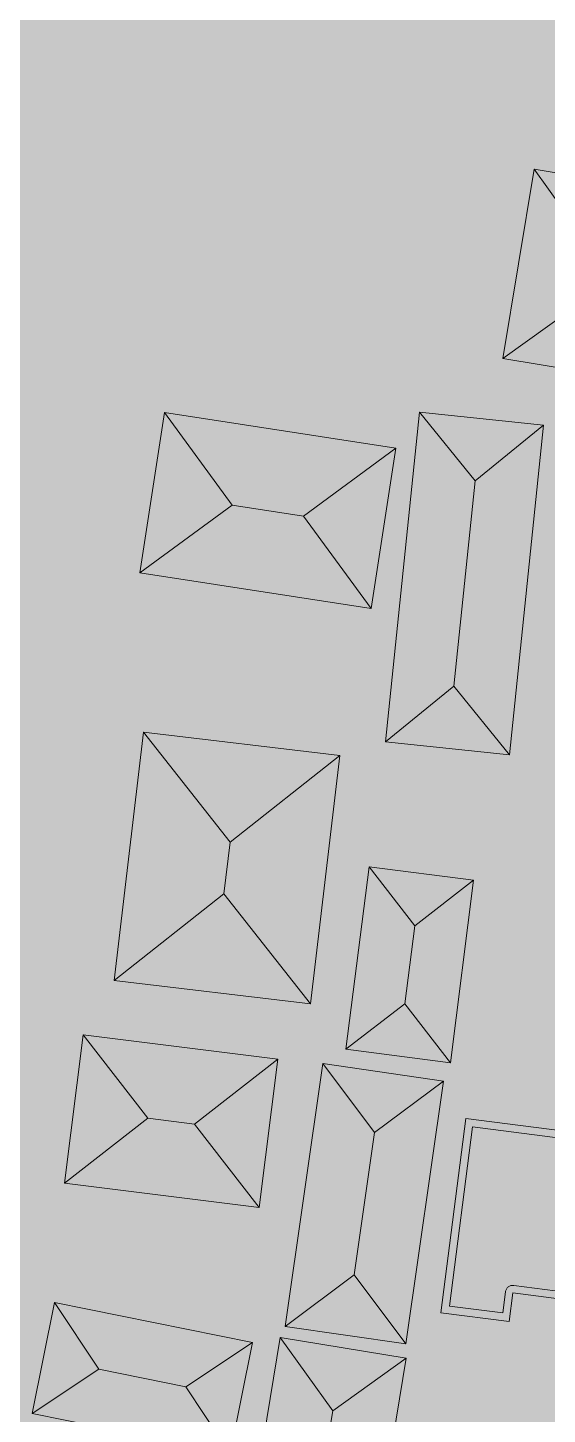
# Model space of a CAD drawing. Header units: metres. Extents: x 305859 to 307221, y 9155922 to 9156786.
# Drawn here: x 306268 to 306298.9, y 9156242.5 to 9156324.8 of the extents above; entities that cross this region are included whole.
import ezdxf

# ---------------------------------------------------------------- set-up
doc = ezdxf.new("R2010")
doc.units = ezdxf.units.M
doc.layers.add('B-BANGUNAN_PERMUKIMAN', color=7, linetype='Continuous', lineweight=13, true_color=0xf0cd8c)
doc.layers.add('B-BAYANGAN', color=7, linetype='Continuous', lineweight=0, true_color=0x76786c)
doc.layers.add('G-PERKERASAN', color=7, linetype='Continuous')

msp = doc.modelspace()

# ---------------------------------------------------------------- hatches: boundary and pattern name
at = {"layer": 'B-BANGUNAN_PERMUKIMAN', "true_color": 0xef9567}
h = msp.add_hatch(color=21, dxfattribs=at)
h.dxf.hatch_style = 1
h.paths.add_polyline_path([(306298.089, 9156316.416), (306298.089, 9156316.416), (306301.039, 9156312.303), (306300.35, 9156308.121), (306296.237, 9156305.171), (306298.089, 9156316.416)])
at = {"layer": 'B-BANGUNAN_PERMUKIMAN', "true_color": 0xe79064}
h = msp.add_hatch(color=33, dxfattribs=at)
h.dxf.hatch_style = 1
h.paths.add_polyline_path([(306301.039, 9156312.303), (306298.089, 9156316.416), (306305.151, 9156315.253), (306305.151, 9156315.252), (306301.039, 9156312.303)])
at = {"layer": 'B-BANGUNAN_PERMUKIMAN', "true_color": 0xc07753}
h = msp.add_hatch(color=23, dxfattribs=at)
h.dxf.hatch_style = 1
h.paths.add_polyline_path([(306296.237, 9156305.171), (306300.35, 9156308.121), (306303.3, 9156304.009), (306303.299, 9156304.008), (306296.237, 9156305.171)])
at = {"layer": 'B-BANGUNAN_PERMUKIMAN', "true_color": 0xef9567}
h = msp.add_hatch(color=21, dxfattribs=at)
h.dxf.hatch_style = 1
h.paths.add_polyline_path([(306280.152, 9156296.468), (306274.658, 9156292.439), (306276.124, 9156301.962), (306276.124, 9156301.962), (306280.152, 9156296.468)])
at = {"layer": 'B-BANGUNAN_PERMUKIMAN', "true_color": 0xe89064}
h = msp.add_hatch(color=33, dxfattribs=at)
h.dxf.hatch_style = 1
h.paths.add_polyline_path([(306284.388, 9156295.817), (306280.152, 9156296.468), (306276.124, 9156301.962), (306289.881, 9156299.846), (306284.388, 9156295.817)])
at = {"layer": 'B-BANGUNAN_PERMUKIMAN', "true_color": 0xee9467}
h = msp.add_hatch(color=21, dxfattribs=at)
h.dxf.hatch_style = 1
h.paths.add_polyline_path([(306294.582, 9156297.912), (306293.328, 9156285.707), (306289.263, 9156282.399), (306291.274, 9156301.978), (306294.582, 9156297.912)])
at = {"layer": 'B-BANGUNAN_PERMUKIMAN', "true_color": 0xe99165}
h = msp.add_hatch(color=33, dxfattribs=at)
h.dxf.hatch_style = 1
h.paths.add_polyline_path([(306294.582, 9156297.912), (306291.274, 9156301.978), (306298.647, 9156301.221), (306294.582, 9156297.912)])
at = {"layer": 'B-BANGUNAN_PERMUKIMAN', "true_color": 0xb97350}
h = msp.add_hatch(color=23, dxfattribs=at)
h.dxf.hatch_style = 1
h.paths.add_polyline_path([(306296.637, 9156281.642), (306293.328, 9156285.707), (306294.582, 9156297.912), (306298.647, 9156301.221), (306296.637, 9156281.642)])
at = {"layer": 'B-BANGUNAN_PERMUKIMAN', "true_color": 0xb87250}
h = msp.add_hatch(color=35, dxfattribs=at)
h.dxf.hatch_style = 1
h.paths.add_polyline_path([(306284.388, 9156295.817), (306289.881, 9156299.846), (306288.416, 9156290.323), (306284.388, 9156295.817)])
at = {"layer": 'B-BANGUNAN_PERMUKIMAN', "true_color": 0xbf7753}
h = msp.add_hatch(color=23, dxfattribs=at)
h.dxf.hatch_style = 1
h.paths.add_polyline_path([(306274.658, 9156292.439), (306280.152, 9156296.468), (306284.388, 9156295.817), (306288.416, 9156290.323), (306288.416, 9156290.323), (306274.658, 9156292.439)])
at = {"layer": 'B-BANGUNAN_PERMUKIMAN', "true_color": 0xbe7652}
h = msp.add_hatch(color=23, dxfattribs=at)
h.dxf.hatch_style = 1
h.paths.add_polyline_path([(306293.328, 9156285.707), (306296.637, 9156281.642), (306289.263, 9156282.399), (306289.263, 9156282.399), (306293.328, 9156285.707)])
at = {"layer": 'B-BANGUNAN_PERMUKIMAN', "true_color": 0xee9467}
h = msp.add_hatch(color=21, dxfattribs=at)
h.dxf.hatch_style = 1
h.paths.add_polyline_path([(306280.02, 9156276.449), (306279.654, 9156273.371), (306273.123, 9156268.227), (306273.123, 9156268.227), (306274.876, 9156282.98), (306280.02, 9156276.449)])
at = {"layer": 'B-BANGUNAN_PERMUKIMAN', "true_color": 0xe89165}
h = msp.add_hatch(color=33, dxfattribs=at)
h.dxf.hatch_style = 1
h.paths.add_polyline_path([(306280.02, 9156276.449), (306274.876, 9156282.98), (306274.876, 9156282.98), (306286.551, 9156281.593), (306280.02, 9156276.449)])
at = {"layer": 'B-BANGUNAN_PERMUKIMAN', "true_color": 0xb97350}
h = msp.add_hatch(color=23, dxfattribs=at)
h.dxf.hatch_style = 1
h.paths.add_polyline_path([(306284.798, 9156266.84), (306279.654, 9156273.371), (306280.02, 9156276.449), (306286.551, 9156281.593), (306284.798, 9156266.84)])
at = {"layer": 'B-BANGUNAN_PERMUKIMAN', "true_color": 0xee9467}
h = msp.add_hatch(color=21, dxfattribs=at)
h.dxf.hatch_style = 1
h.paths.add_polyline_path([(306288.282, 9156274.982), (306290.994, 9156271.476), (306290.404, 9156266.856), (306286.898, 9156264.145), (306288.282, 9156274.982)])
at = {"layer": 'B-BANGUNAN_PERMUKIMAN', "true_color": 0xe89065}
h = msp.add_hatch(color=33, dxfattribs=at)
h.dxf.hatch_style = 1
h.paths.add_polyline_path([(306294.499, 9156274.188), (306290.994, 9156271.476), (306288.282, 9156274.982), (306294.499, 9156274.188)])
at = {"layer": 'B-BANGUNAN_PERMUKIMAN', "true_color": 0xb97350}
h = msp.add_hatch(color=23, dxfattribs=at)
h.dxf.hatch_style = 1
h.paths.add_polyline_path([(306290.404, 9156266.856), (306290.994, 9156271.476), (306294.499, 9156274.188), (306293.116, 9156263.351), (306293.116, 9156263.351), (306290.404, 9156266.856)])
at = {"layer": 'B-BANGUNAN_PERMUKIMAN', "true_color": 0xbf7652}
h = msp.add_hatch(color=23, dxfattribs=at)
h.dxf.hatch_style = 1
h.paths.add_polyline_path([(306279.654, 9156273.371), (306284.798, 9156266.84), (306273.123, 9156268.227), (306279.654, 9156273.371)])
at = {"layer": 'B-BANGUNAN_PERMUKIMAN', "true_color": 0xbf7752}
h = msp.add_hatch(color=23, dxfattribs=at)
h.dxf.hatch_style = 1
h.paths.add_polyline_path([(306290.404, 9156266.856), (306293.116, 9156263.351), (306286.898, 9156264.145), (306290.404, 9156266.856)])
at = {"layer": 'B-BANGUNAN_PERMUKIMAN', "true_color": 0xee9467}
h = msp.add_hatch(color=21, dxfattribs=at)
h.dxf.hatch_style = 1
h.paths.add_polyline_path([(306275.138, 9156260.055), (306270.177, 9156256.196), (306271.28, 9156265.015), (306275.138, 9156260.055)])
at = {"layer": 'B-BANGUNAN_PERMUKIMAN', "true_color": 0xe89065}
h = msp.add_hatch(color=33, dxfattribs=at)
h.dxf.hatch_style = 1
h.paths.add_polyline_path([(306277.899, 9156259.709), (306275.138, 9156260.055), (306271.28, 9156265.015), (306282.859, 9156263.567), (306277.899, 9156259.709)])
at = {"layer": 'B-BANGUNAN_PERMUKIMAN', "true_color": 0xb97350}
h = msp.add_hatch(color=23, dxfattribs=at)
h.dxf.hatch_style = 1
h.paths.add_polyline_path([(306281.757, 9156254.749), (306281.757, 9156254.749), (306277.899, 9156259.709), (306282.859, 9156263.567), (306282.859, 9156263.567), (306281.757, 9156254.749)])
at = {"layer": 'B-BANGUNAN_PERMUKIMAN', "true_color": 0xef9467}
h = msp.add_hatch(color=21, dxfattribs=at)
h.dxf.hatch_style = 1
h.paths.add_polyline_path([(306288.609, 9156259.196), (306287.393, 9156250.752), (306283.293, 9156247.685), (306285.542, 9156263.295), (306285.543, 9156263.295), (306288.609, 9156259.196)])
at = {"layer": 'B-BANGUNAN_PERMUKIMAN', "true_color": 0xe89064}
h = msp.add_hatch(color=33, dxfattribs=at)
h.dxf.hatch_style = 1
h.paths.add_polyline_path([(306288.609, 9156259.196), (306285.543, 9156263.295), (306292.709, 9156262.263), (306288.609, 9156259.196)])
at = {"layer": 'B-BANGUNAN_PERMUKIMAN', "true_color": 0xb87350}
h = msp.add_hatch(color=35, dxfattribs=at)
h.dxf.hatch_style = 1
h.paths.add_polyline_path([(306290.46, 9156246.653), (306287.393, 9156250.752), (306288.609, 9156259.196), (306292.709, 9156262.263), (306290.46, 9156246.653)])
at = {"layer": 'B-BANGUNAN_PERMUKIMAN', "true_color": 0xbf7752}
h = msp.add_hatch(color=23, dxfattribs=at)
h.dxf.hatch_style = 1
h.paths.add_polyline_path([(306275.138, 9156260.055), (306277.899, 9156259.709), (306281.757, 9156254.749), (306270.177, 9156256.196), (306275.138, 9156260.055)])
at = {"layer": 'B-BANGUNAN_PERMUKIMAN', "true_color": 0xd4845c}
h = msp.add_hatch(color=23, dxfattribs=at)
h.dxf.hatch_style = 1
h.paths.add_polyline_path([(306309.637, 9156254.146), (306309.06, 9156249.654), (306300.536, 9156250.749), (306300.34, 9156249.226), (306296.833, 9156249.677), (306296.616, 9156247.983), (306292.552, 9156248.505), (306294.034, 9156260.041), (306307.965, 9156258.251), (306307.474, 9156254.424), (306309.637, 9156254.146)])
at = {"layer": 'B-BANGUNAN_PERMUKIMAN', "true_color": 0xbf7753}
h = msp.add_hatch(color=23, dxfattribs=at)
h.dxf.hatch_style = 1
h.paths.add_polyline_path([(306283.293, 9156247.685), (306283.293, 9156247.685), (306287.393, 9156250.752), (306290.46, 9156246.653), (306283.293, 9156247.685)])
at = {"layer": 'B-BANGUNAN_PERMUKIMAN', "true_color": 0xf09568}
h = msp.add_hatch(color=21, dxfattribs=at)
h.dxf.hatch_style = 1
h.paths.add_polyline_path([(306269.585, 9156249.113), (306272.212, 9156245.154), (306268.252, 9156242.527), (306269.585, 9156249.113)])
at = {"layer": 'B-BANGUNAN_PERMUKIMAN', "true_color": 0xe68f64}
h = msp.add_hatch(color=33, dxfattribs=at)
h.dxf.hatch_style = 1
h.paths.add_polyline_path([(306281.358, 9156246.732), (306277.4, 9156244.105), (306272.212, 9156245.154), (306269.585, 9156249.113), (306281.358, 9156246.732)])
at = {"layer": 'B-BANGUNAN_PERMUKIMAN', "true_color": 0xb7724f}
h = msp.add_hatch(color=35, dxfattribs=at)
h.dxf.hatch_style = 1
h.paths.add_polyline_path([(306277.4, 9156244.105), (306281.358, 9156246.732), (306280.026, 9156240.147), (306277.4, 9156244.105)])
at = {"layer": 'B-BANGUNAN_PERMUKIMAN', "true_color": 0xef9567}
h = msp.add_hatch(color=21, dxfattribs=at)
h.dxf.hatch_style = 1
h.paths.add_polyline_path([(306286.124, 9156242.676), (306285.769, 9156240.51), (306281.407, 9156237.38), (306282.994, 9156247.037), (306286.124, 9156242.676)])
at = {"layer": 'B-BANGUNAN_PERMUKIMAN', "true_color": 0xe79064}
h = msp.add_hatch(color=33, dxfattribs=at)
h.dxf.hatch_style = 1
h.paths.add_polyline_path([(306290.486, 9156245.806), (306286.124, 9156242.676), (306282.994, 9156247.037), (306290.486, 9156245.806)])
at = {"layer": 'B-BANGUNAN_PERMUKIMAN', "true_color": 0xb87250}
h = msp.add_hatch(color=35, dxfattribs=at)
h.dxf.hatch_style = 1
h.paths.add_polyline_path([(306288.899, 9156236.149), (306285.769, 9156240.51), (306286.124, 9156242.676), (306290.486, 9156245.806), (306288.899, 9156236.149)])
at = {"layer": 'B-BANGUNAN_PERMUKIMAN', "true_color": 0xc17853}
h = msp.add_hatch(color=23, dxfattribs=at)
h.dxf.hatch_style = 1
h.paths.add_polyline_path([(306272.212, 9156245.154), (306277.4, 9156244.105), (306280.026, 9156240.147), (306280.026, 9156240.146), (306268.252, 9156242.527), (306272.212, 9156245.154)])
at = {"layer": 'B-BAYANGAN', "true_color": 0x76786c}
h = msp.add_hatch(color=8, dxfattribs=at)
h.dxf.hatch_style = 1
h.paths.add_polyline_path([(306268.135, 9156321.536), (306267.424, 9156312.582), (306257.423, 9156313.375), (306258.134, 9156322.33), (306268.135, 9156321.536)])
h = msp.add_hatch(color=8, dxfattribs=at)
h.dxf.hatch_style = 1
h.paths.add_polyline_path([(306305.901, 9156314.503), (306304.049, 9156303.258), (306296.987, 9156304.421), (306298.839, 9156315.666), (306305.901, 9156314.503)])
h = msp.add_hatch(color=8, dxfattribs=at)
h.dxf.hatch_style = 1
h.paths.add_polyline_path([(306290.631, 9156299.096), (306289.166, 9156289.572), (306275.408, 9156291.689), (306276.873, 9156301.213), (306290.631, 9156299.096)])
h = msp.add_hatch(color=8, dxfattribs=at)
h.dxf.hatch_style = 1
h.paths.add_polyline_path([(306299.398, 9156300.471), (306297.387, 9156280.892), (306290.013, 9156281.649), (306292.024, 9156301.228), (306299.398, 9156300.471)])
h = msp.add_hatch(color=8, dxfattribs=at)
h.dxf.hatch_style = 1
h.paths.add_polyline_path([(306287.301, 9156280.843), (306285.548, 9156266.09), (306273.873, 9156267.477), (306275.626, 9156282.23), (306287.301, 9156280.843)])
h = msp.add_hatch(color=8, dxfattribs=at)
h.dxf.hatch_style = 1
h.paths.add_polyline_path([(306295.249, 9156273.438), (306293.866, 9156262.601), (306287.648, 9156263.395), (306289.031, 9156274.232), (306295.249, 9156273.438)])
h = msp.add_hatch(color=8, dxfattribs=at)
h.dxf.hatch_style = 1
h.paths.add_polyline_path([(306283.609, 9156262.817), (306282.507, 9156253.999), (306270.927, 9156255.446), (306272.03, 9156264.265), (306283.609, 9156262.817)])
h = msp.add_hatch(color=8, dxfattribs=at)
h.dxf.hatch_style = 1
h.paths.add_polyline_path([(306293.459, 9156261.513), (306291.21, 9156245.903), (306284.043, 9156246.935), (306286.292, 9156262.545), (306293.459, 9156261.513)])
h = msp.add_hatch(color=8, dxfattribs=at)
h.dxf.hatch_style = 1
h.paths.add_polyline_path([(306310.387, 9156253.396), (306309.81, 9156248.904), (306301.286, 9156249.999), (306301.09, 9156248.476), (306297.583, 9156248.927), (306297.366, 9156247.233), (306293.302, 9156247.755), (306294.784, 9156259.291), (306308.715, 9156257.501), (306308.224, 9156253.674), (306310.387, 9156253.396)])
h = msp.add_hatch(color=8, dxfattribs=at)
h.dxf.hatch_style = 1
h.paths.add_polyline_path([(306282.108, 9156245.982), (306280.776, 9156239.396), (306269.002, 9156241.777), (306270.334, 9156248.363), (306282.108, 9156245.982)])
h = msp.add_hatch(color=8, dxfattribs=at)
h.dxf.hatch_style = 1
h.paths.add_polyline_path([(306291.236, 9156245.056), (306289.649, 9156235.399), (306282.157, 9156236.63), (306283.744, 9156246.287), (306291.236, 9156245.056)])
at = {"layer": 'G-PERKERASAN', "true_color": 0xe0ded9}
h = msp.add_hatch(color=254, dxfattribs=at)
h.dxf.hatch_style = 1
h.paths.add_polyline_path([(306214.818, 9156364.842), (306222.697, 9156364.48), (306235.721, 9156363.881), (306237.278, 9156384.641), (306252.329, 9156383.603), (306255.703, 9156410.591), (306262.529, 9156410.022), (306265.045, 9156409.812), (306263.228, 9156389.572), (306278.279, 9156387.236), (306277.389, 9156377.004), (306277.241, 9156375.299), (306288.399, 9156374.261), (306289.59, 9156385.71), (306291.773, 9156406.698), (306306.045, 9156404.882), (306304.229, 9156386.717), (306333.608, 9156380.915), (306333.662, 9156381.234), (306337.441, 9156403.768), (306347.566, 9156464.144), (306314.273, 9156469.955), (306297.277, 9156471.802), (306305.21, 9156522.666), (306276.314, 9156526.951), (306271.414, 9156483.995), (306214.818, 9156490.283), (306214.818, 9156562.714), (306291.75, 9156555.548), (306369.455, 9156545.532), (306448.831, 9156532.371), (306448.831, 9156196.713), (306445.179, 9156193.233), (306439.076, 9156185.097), (306447.728, 9156157.385), (306448.826, 9156141.618), (306393.989, 9156155.199), (306332.726, 9156171.593), (306288.72, 9156190.576), (306246.009, 9156220.776), (306216.24, 9156242.779), (306214.818, 9156244.067), (306214.818, 9156364.842)])

# ---------------------------------------------------------------- linework, layer by layer
at = {"layer": 'B-BANGUNAN_PERMUKIMAN', "color": 27, "lineweight": 9, "true_color": 0x744832}
for p, q in [((306298.089, 9156316.416), (306301.039, 9156312.303)), ((306296.237, 9156305.171), (306300.35, 9156308.121)), ((306276.124, 9156301.962), (306280.152, 9156296.468)), ((306291.274, 9156301.978), (306294.582, 9156297.912)), ((306298.647, 9156301.221), (306294.582, 9156297.912)), ((306289.881, 9156299.846), (306284.388, 9156295.817)), ((306294.582, 9156297.912), (306293.328, 9156285.707)), ((306274.658, 9156292.439), (306280.152, 9156296.468)), ((306280.152, 9156296.468), (306284.388, 9156295.817)), ((306288.416, 9156290.323), (306284.388, 9156295.817)), ((306289.263, 9156282.399), (306293.328, 9156285.707)), ((306296.637, 9156281.642), (306293.328, 9156285.707)), ((306274.876, 9156282.98), (306280.02, 9156276.449)), ((306286.551, 9156281.593), (306280.02, 9156276.449)), ((306280.02, 9156276.449), (306279.654, 9156273.371)), ((306288.282, 9156274.982), (306290.994, 9156271.476)), ((306294.499, 9156274.188), (306290.994, 9156271.476)), ((306273.123, 9156268.227), (306279.654, 9156273.371)), ((306284.798, 9156266.84), (306279.654, 9156273.371)), ((306290.404, 9156266.856), (306290.994, 9156271.476)), ((306286.898, 9156264.145), (306290.404, 9156266.856)), ((306293.116, 9156263.351), (306290.404, 9156266.856)), ((306271.28, 9156265.015), (306275.138, 9156260.055)), ((306282.859, 9156263.567), (306277.899, 9156259.709)), ((306285.543, 9156263.295), (306288.609, 9156259.196)), ((306292.709, 9156262.263), (306288.609, 9156259.196)), ((306270.177, 9156256.196), (306275.138, 9156260.055)), ((306275.138, 9156260.055), (306277.899, 9156259.709)), ((306281.757, 9156254.749), (306277.899, 9156259.709)), ((306288.609, 9156259.196), (306287.393, 9156250.752)), ((306283.293, 9156247.685), (306287.393, 9156250.752)), ((306290.46, 9156246.653), (306287.393, 9156250.752)), ((306269.585, 9156249.113), (306272.212, 9156245.154)), ((306281.358, 9156246.732), (306277.4, 9156244.105)), ((306282.994, 9156247.037), (306286.124, 9156242.676)), ((306290.486, 9156245.806), (306286.124, 9156242.676)), ((306268.252, 9156242.527), (306272.212, 9156245.154)), ((306277.4, 9156244.105), (306272.212, 9156245.154)), ((306280.026, 9156240.147), (306277.4, 9156244.105)), ((306285.769, 9156240.51), (306286.124, 9156242.676))]:
    msp.add_line(p, q, dxfattribs=at)
at = {"layer": 'B-BANGUNAN_PERMUKIMAN', "color": 27, "lineweight": 13, "true_color": 0x744832}
for points in [[(306305.151, 9156315.253), (306303.299, 9156304.008), (306296.237, 9156305.171), (306298.089, 9156316.416), (306305.151, 9156315.253)], [(306289.881, 9156299.846), (306288.416, 9156290.322), (306274.658, 9156292.439), (306276.123, 9156301.963), (306289.881, 9156299.846)], [(306298.648, 9156301.221), (306296.637, 9156281.642), (306289.263, 9156282.399), (306291.274, 9156301.978), (306298.648, 9156301.221)], [(306286.551, 9156281.593), (306284.798, 9156266.84), (306273.123, 9156268.227), (306274.876, 9156282.98), (306286.551, 9156281.593)], [(306294.499, 9156274.188), (306293.116, 9156263.351), (306286.898, 9156264.145), (306288.281, 9156274.982), (306294.499, 9156274.188)], [(306282.859, 9156263.567), (306281.757, 9156254.749), (306270.177, 9156256.196), (306271.28, 9156265.015), (306282.859, 9156263.567)], [(306292.709, 9156262.263), (306290.46, 9156246.653), (306283.293, 9156247.685), (306285.542, 9156263.295), (306292.709, 9156262.263)], [(306309.637, 9156254.146), (306309.06, 9156249.654), (306300.536, 9156250.749), (306300.34, 9156249.226), (306296.833, 9156249.677), (306296.616, 9156247.983), (306292.552, 9156248.505), (306294.034, 9156260.041), (306307.965, 9156258.251), (306307.474, 9156254.424), (306309.637, 9156254.146)], [(306281.358, 9156246.732), (306280.026, 9156240.146), (306268.252, 9156242.527), (306269.584, 9156249.113), (306281.358, 9156246.732)], [(306290.486, 9156245.806), (306288.899, 9156236.149), (306281.407, 9156237.38), (306282.994, 9156247.037), (306290.486, 9156245.806)]]:
    msp.add_lwpolyline(points, close=True, dxfattribs=at)
at = {"layer": 'B-BANGUNAN_PERMUKIMAN', "color": 21, "lineweight": 9, "true_color": 0xfa9b6c}
msp.add_lwpolyline([(306299.952, 9156249.73), (306296.89, 9156250.123), (306296.846, 9156250.126), (306296.802, 9156250.125), (306296.758, 9156250.12), (306296.715, 9156250.111), (306296.673, 9156250.097), (306296.633, 9156250.079), (306296.594, 9156250.058), (306296.558, 9156250.033), (306296.524, 9156250.004), (306296.494, 9156249.972), (306296.466, 9156249.937), (306296.443, 9156249.9), (306296.423, 9156249.861), (306296.406, 9156249.82), (306296.394, 9156249.777), (306296.387, 9156249.734), (306296.226, 9156248.487), (306293.056, 9156248.894), (306294.423, 9156259.537), (306307.462, 9156257.862)], dxfattribs=at)

doc.saveas('drawing.dxf')
